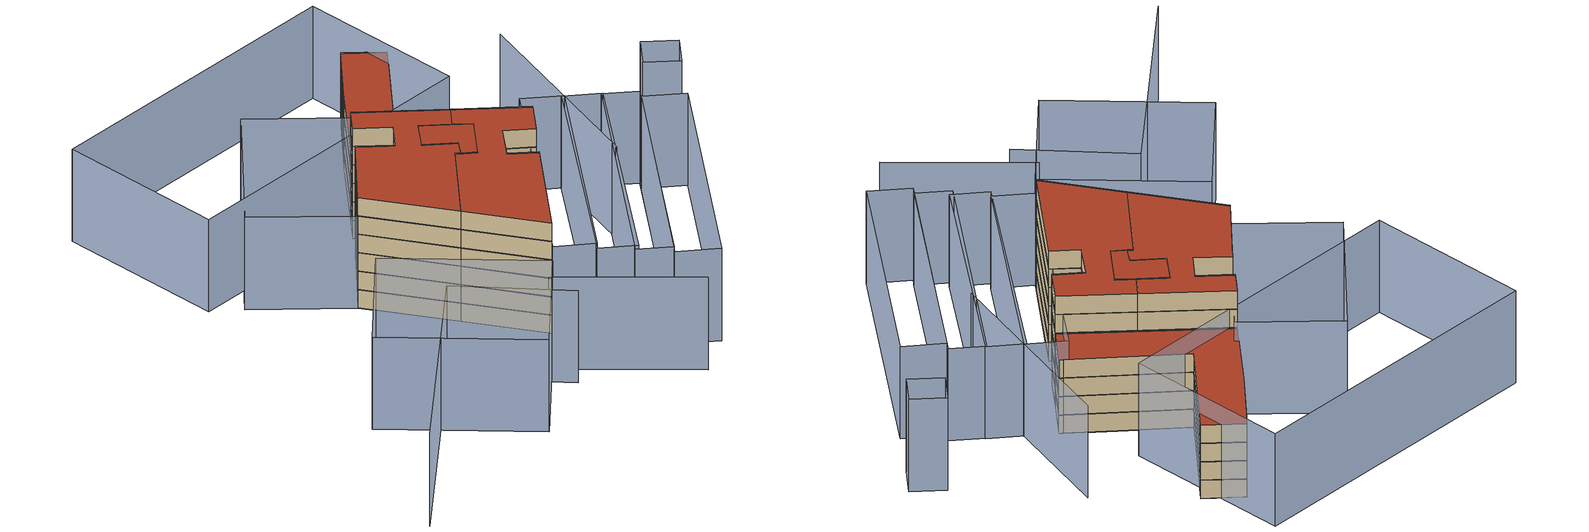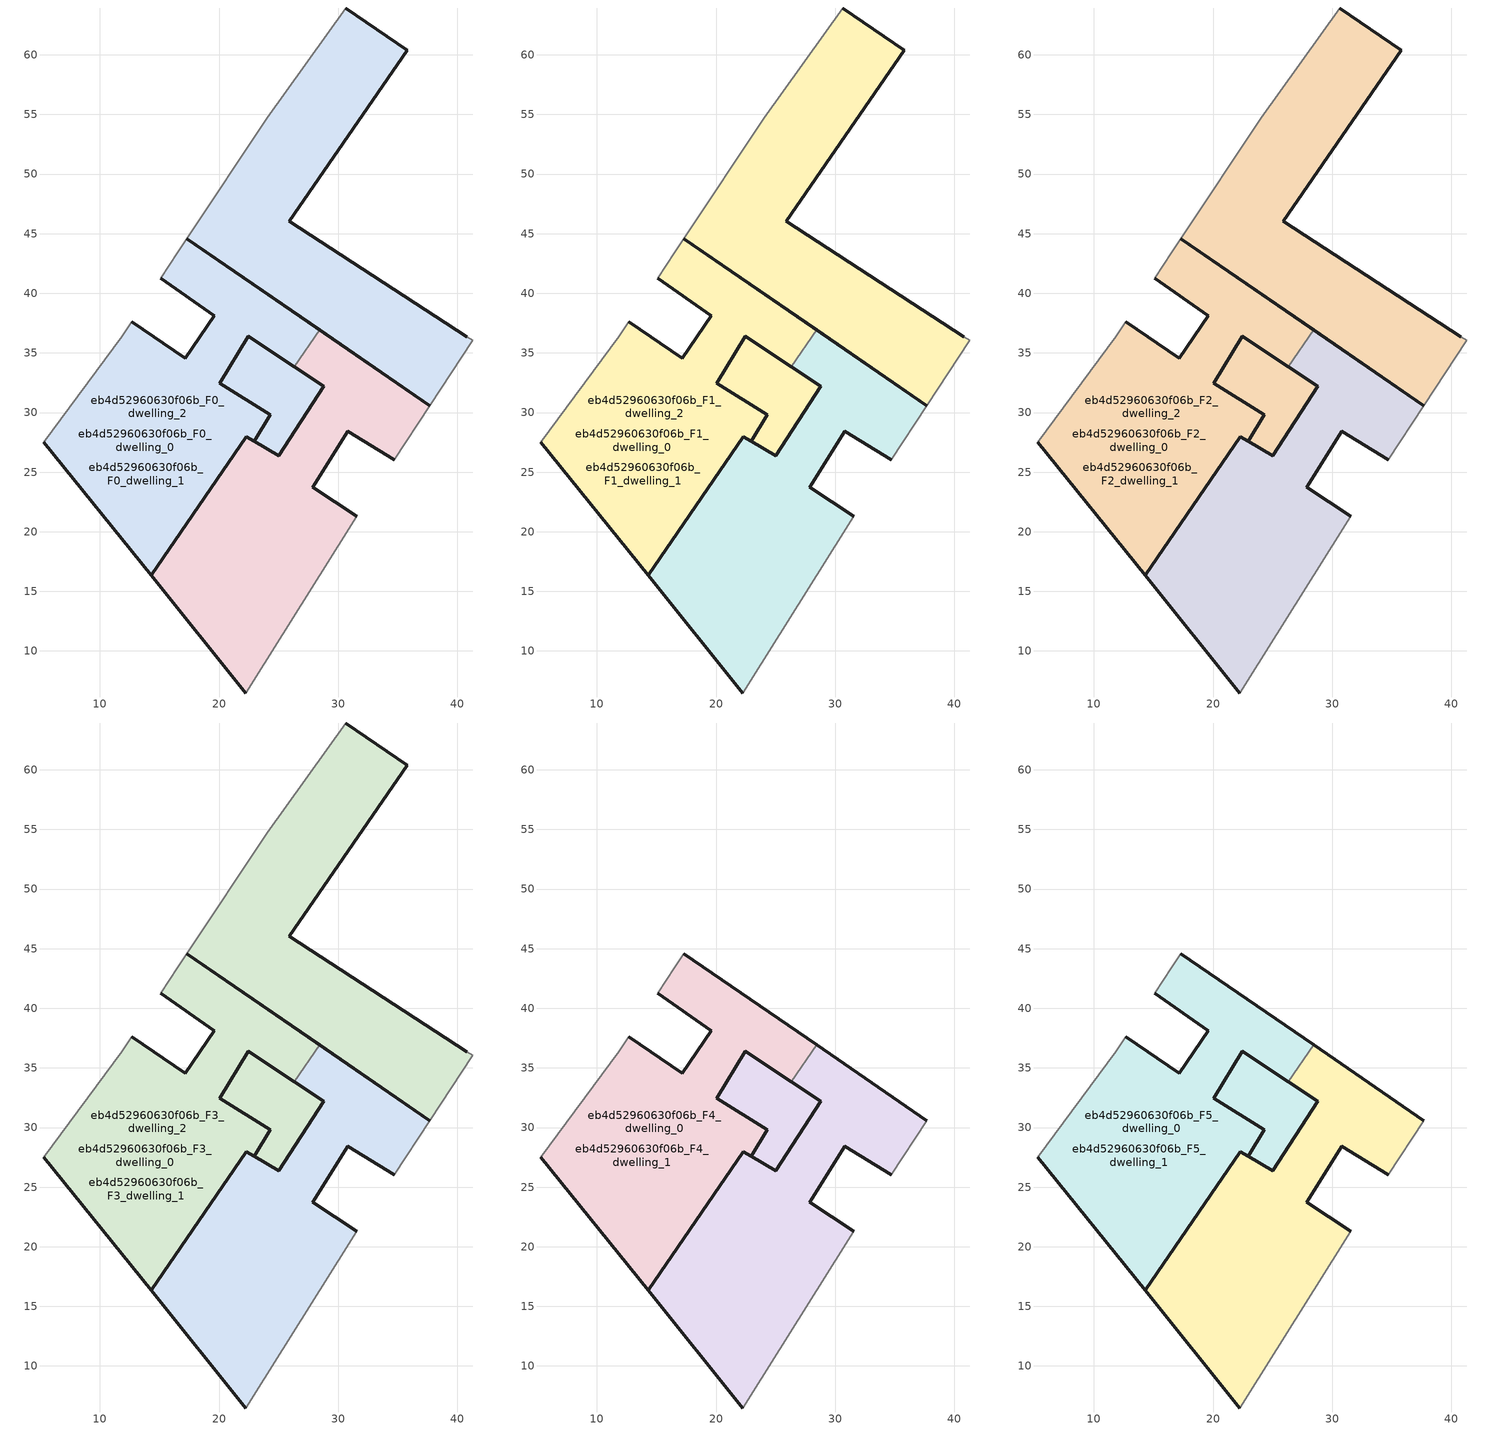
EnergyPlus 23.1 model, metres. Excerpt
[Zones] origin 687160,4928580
eb4d52960630f06b_F0_dwelling_0
 floor ground (EU_floor_Construction): 22.97,27.58 24.29,29.8 20.05,32.46 22.47,36.41 26.32,33.83 28.45,36.92 17.31,44.58 16.54,43.42 15.1,41.25 19.61,38.13 17.15,34.54 12.67,37.59 11.84,36.34 5.32,27.5 14.3,16.36 22.29,27.98 z0; 24.99,26.37 28.78,32.18 26.32,33.83 22.47,36.41 20.05,32.46 24.29,29.8 22.97,27.58 22.29,27.98 22.97,27.58 22.98,27.57 z0; 22.26,6.48 31.56,21.29 27.86,23.71 30.78,28.42 34.71,26.04 37.68,30.57 28.45,36.92 26.32,33.83 28.78,32.18 24.99,26.37 22.98,27.57 22.97,27.58 22.29,27.98 14.3,16.36 z0; 37.68,30.57 41.26,36.04 40.76,36.34 25.91,46.04 35.77,60.37 30.62,63.92 24.06,54.73 17.31,44.58 28.45,36.92 z0
 wall outside (EU_wall_Construction): 12.67,37.59 17.15,34.54 19.61,38.13 15.1,41.25 / 17.31,44.58 28.45,36.92 / 26.32,33.83 22.47,36.41 20.05,32.46 24.29,29.8 22.97,27.58 22.29,27.98 14.3,16.36 5.32,27.5 z0:3
 wall adiabatic (EU_wall_Construction): 5.32,27.5 11.84,36.34 12.67,37.59 / 15.1,41.25 16.54,43.42 17.31,44.58 z0:3
 wall to eb4d52960630f06b_F0_dwelling_1 (EU_wall_Construction): 28.45,36.92 26.32,33.83 z0:3
eb4d52960630f06b_F0_dwelling_1
 floor ground (EU_floor_Construction): 28.45,36.92 26.32,33.83 22.47,36.41 20.05,32.46 24.29,29.8 22.97,27.58 22.29,27.98 14.3,16.36 5.32,27.5 11.84,36.34 12.67,37.59 17.15,34.54 19.61,38.13 15.1,41.25 16.54,43.42 17.31,44.58 z0; 37.68,30.57 34.71,26.04 30.78,28.42 27.86,23.71 31.56,21.29 22.26,6.48 14.3,16.36 22.29,27.98 22.97,27.58 22.98,27.57 24.99,26.37 28.78,32.18 26.32,33.83 28.45,36.92 z0; 26.32,33.83 28.78,32.18 24.99,26.37 22.98,27.57 22.97,27.58 22.29,27.98 22.97,27.58 24.29,29.8 20.05,32.46 22.47,36.41 z0; 35.77,60.37 25.91,46.04 40.76,36.34 41.26,36.04 37.68,30.57 28.45,36.92 17.31,44.58 24.06,54.73 30.62,63.92 z0
 wall outside (EU_wall_Construction): 28.45,36.92 37.68,30.57 / 34.71,26.04 30.78,28.42 27.86,23.71 31.56,21.29 / 22.26,6.48 14.3,16.36 22.29,27.98 22.97,27.58 22.98,27.57 24.99,26.37 28.78,32.18 26.32,33.83 z0:3
 wall adiabatic (EU_wall_Construction): 37.68,30.57 34.71,26.04 / 31.56,21.29 22.26,6.48 z0:3
eb4d52960630f06b_F0_dwelling_2
 floor ground (EU_floor_Construction): 37.68,30.57 41.26,36.04 40.76,36.34 25.91,46.04 35.77,60.37 30.62,63.92 24.06,54.73 17.31,44.58 28.45,36.92 z0; 22.97,27.58 24.29,29.8 20.05,32.46 22.47,36.41 26.32,33.83 28.45,36.92 17.31,44.58 16.54,43.42 15.1,41.25 19.61,38.13 17.15,34.54 12.67,37.59 11.84,36.34 5.32,27.5 14.3,16.36 22.29,27.98 z0; 24.99,26.37 28.78,32.18 26.32,33.83 22.47,36.41 20.05,32.46 24.29,29.8 22.97,27.58 22.29,27.98 22.97,27.58 22.98,27.57 z0; 22.26,6.48 31.56,21.29 27.86,23.71 30.78,28.42 34.71,26.04 37.68,30.57 28.45,36.92 26.32,33.83 28.78,32.18 24.99,26.37 22.98,27.57 22.97,27.58 22.29,27.98 14.3,16.36 z0
 wall outside (EU_wall_Construction): 37.68,30.57 17.31,44.58 / 30.62,63.92 35.77,60.37 25.91,46.04 40.76,36.34 z0:3
 wall adiabatic (EU_wall_Construction): 40.76,36.34 41.26,36.04 37.68,30.57 / 17.31,44.58 24.06,54.73 30.62,63.92 z0:3
eb4d52960630f06b_F1_dwelling_0
 floor outside (EU_floor_Construction): 24.99,26.37 28.78,32.18 26.32,33.83 22.47,36.41 20.05,32.46 24.29,29.8 22.97,27.58 22.29,27.98 22.97,27.58 22.98,27.57 z3; 22.97,27.58 24.29,29.8 20.05,32.46 22.47,36.41 26.32,33.83 28.45,36.92 17.31,44.58 16.54,43.42 15.1,41.25 19.61,38.13 17.15,34.54 12.67,37.59 11.84,36.34 5.32,27.5 14.3,16.36 22.29,27.98 z3; 22.26,6.48 31.56,21.29 27.86,23.71 30.78,28.42 34.71,26.04 37.68,30.57 28.45,36.92 26.32,33.83 28.78,32.18 24.99,26.37 22.98,27.57 22.97,27.58 22.29,27.98 14.3,16.36 z3; 37.68,30.57 41.26,36.04 40.76,36.34 25.91,46.04 35.77,60.37 30.62,63.92 24.06,54.73 17.31,44.58 28.45,36.92 z3
 wall outside (EU_wall_Construction): 12.67,37.59 17.15,34.54 19.61,38.13 15.1,41.25 / 17.31,44.58 28.45,36.92 / 26.32,33.83 22.47,36.41 20.05,32.46 24.29,29.8 22.97,27.58 22.29,27.98 14.3,16.36 5.32,27.5 z3:6
 wall adiabatic (EU_wall_Construction): 5.32,27.5 11.84,36.34 12.67,37.59 / 15.1,41.25 16.54,43.42 17.31,44.58 z3:6
 wall to eb4d52960630f06b_F1_dwelling_1 (EU_wall_Construction): 28.45,36.92 26.32,33.83 z3:6
eb4d52960630f06b_F1_dwelling_1
 floor outside (EU_floor_Construction): 28.45,36.92 26.32,33.83 22.47,36.41 20.05,32.46 24.29,29.8 22.97,27.58 22.29,27.98 14.3,16.36 5.32,27.5 11.84,36.34 12.67,37.59 17.15,34.54 19.61,38.13 15.1,41.25 16.54,43.42 17.31,44.58 z3; 37.68,30.57 34.71,26.04 30.78,28.42 27.86,23.71 31.56,21.29 22.26,6.48 14.3,16.36 22.29,27.98 22.97,27.58 22.98,27.57 24.99,26.37 28.78,32.18 26.32,33.83 28.45,36.92 z3; 35.77,60.37 25.91,46.04 40.76,36.34 41.26,36.04 37.68,30.57 28.45,36.92 17.31,44.58 24.06,54.73 30.62,63.92 z3; 26.32,33.83 28.78,32.18 24.99,26.37 22.98,27.57 22.97,27.58 22.29,27.98 22.97,27.58 24.29,29.8 20.05,32.46 22.47,36.41 z3
 wall outside (EU_wall_Construction): 28.45,36.92 37.68,30.57 / 34.71,26.04 30.78,28.42 27.86,23.71 31.56,21.29 / 22.26,6.48 14.3,16.36 22.29,27.98 22.97,27.58 22.98,27.57 24.99,26.37 28.78,32.18 26.32,33.83 z3:6
 wall adiabatic (EU_wall_Construction): 37.68,30.57 34.71,26.04 / 31.56,21.29 22.26,6.48 z3:6
eb4d52960630f06b_F1_dwelling_2
 floor to eb4d52960630f06b_F0_dwelling_2 (EU_floor_Construction): 37.68,30.57 41.26,36.04 40.76,36.34 25.91,46.04 35.77,60.37 30.62,63.92 24.06,54.73 17.31,44.58 28.45,36.92 z3; 22.97,27.58 24.29,29.8 20.05,32.46 22.47,36.41 26.32,33.83 28.45,36.92 17.31,44.58 16.54,43.42 15.1,41.25 19.61,38.13 17.15,34.54 12.67,37.59 11.84,36.34 5.32,27.5 14.3,16.36 22.29,27.98 z3; 22.26,6.48 31.56,21.29 27.86,23.71 30.78,28.42 34.71,26.04 37.68,30.57 28.45,36.92 26.32,33.83 28.78,32.18 24.99,26.37 22.98,27.57 22.97,27.58 22.29,27.98 14.3,16.36 z3; 24.99,26.37 28.78,32.18 26.32,33.83 22.47,36.41 20.05,32.46 24.29,29.8 22.97,27.58 22.29,27.98 22.97,27.58 22.98,27.57 z3
 wall outside (EU_wall_Construction): 37.68,30.57 17.31,44.58 / 30.62,63.92 35.77,60.37 25.91,46.04 40.76,36.34 z3:6
 wall adiabatic (EU_wall_Construction): 40.76,36.34 41.26,36.04 37.68,30.57 / 17.31,44.58 24.06,54.73 30.62,63.92 z3:6
eb4d52960630f06b_F2_dwelling_0
 floor outside (EU_floor_Construction): 24.99,26.37 28.78,32.18 26.32,33.83 22.47,36.41 20.05,32.46 24.29,29.8 22.97,27.58 22.29,27.98 22.97,27.58 22.98,27.57 z6; 22.97,27.58 24.29,29.8 20.05,32.46 22.47,36.41 26.32,33.83 28.45,36.92 17.31,44.58 16.54,43.42 15.1,41.25 19.61,38.13 17.15,34.54 12.67,37.59 11.84,36.34 5.32,27.5 14.3,16.36 22.29,27.98 z6; 22.26,6.48 31.56,21.29 27.86,23.71 30.78,28.42 34.71,26.04 37.68,30.57 28.45,36.92 26.32,33.83 28.78,32.18 24.99,26.37 22.98,27.57 22.97,27.58 22.29,27.98 14.3,16.36 z6; 37.68,30.57 41.26,36.04 40.76,36.34 25.91,46.04 35.77,60.37 30.62,63.92 24.06,54.73 17.31,44.58 28.45,36.92 z6
 wall outside (EU_wall_Construction): 12.67,37.59 17.15,34.54 19.61,38.13 15.1,41.25 / 17.31,44.58 28.45,36.92 / 26.32,33.83 22.47,36.41 20.05,32.46 24.29,29.8 22.97,27.58 22.29,27.98 14.3,16.36 5.32,27.5 z6:9
 wall adiabatic (EU_wall_Construction): 5.32,27.5 11.84,36.34 12.67,37.59 / 15.1,41.25 16.54,43.42 17.31,44.58 z6:9
 wall to eb4d52960630f06b_F2_dwelling_1 (EU_wall_Construction): 28.45,36.92 26.32,33.83 z6:9
eb4d52960630f06b_F2_dwelling_1
 floor outside (EU_floor_Construction): 28.45,36.92 26.32,33.83 22.47,36.41 20.05,32.46 24.29,29.8 22.97,27.58 22.29,27.98 14.3,16.36 5.32,27.5 11.84,36.34 12.67,37.59 17.15,34.54 19.61,38.13 15.1,41.25 16.54,43.42 17.31,44.58 z6; 37.68,30.57 34.71,26.04 30.78,28.42 27.86,23.71 31.56,21.29 22.26,6.48 14.3,16.36 22.29,27.98 22.97,27.58 22.98,27.57 24.99,26.37 28.78,32.18 26.32,33.83 28.45,36.92 z6; 35.77,60.37 25.91,46.04 40.76,36.34 41.26,36.04 37.68,30.57 28.45,36.92 17.31,44.58 24.06,54.73 30.62,63.92 z6; 26.32,33.83 28.78,32.18 24.99,26.37 22.98,27.57 22.97,27.58 22.29,27.98 22.97,27.58 24.29,29.8 20.05,32.46 22.47,36.41 z6
 wall outside (EU_wall_Construction): 28.45,36.92 37.68,30.57 / 34.71,26.04 30.78,28.42 27.86,23.71 31.56,21.29 / 22.26,6.48 14.3,16.36 22.29,27.98 22.97,27.58 22.98,27.57 24.99,26.37 28.78,32.18 26.32,33.83 z6:9
 wall adiabatic (EU_wall_Construction): 37.68,30.57 34.71,26.04 / 31.56,21.29 22.26,6.48 z6:9
eb4d52960630f06b_F2_dwelling_2
 floor to eb4d52960630f06b_F1_dwelling_2 (EU_floor_Construction): 37.68,30.57 41.26,36.04 40.76,36.34 25.91,46.04 35.77,60.37 30.62,63.92 24.06,54.73 17.31,44.58 28.45,36.92 z6; 22.97,27.58 24.29,29.8 20.05,32.46 22.47,36.41 26.32,33.83 28.45,36.92 17.31,44.58 16.54,43.42 15.1,41.25 19.61,38.13 17.15,34.54 12.67,37.59 11.84,36.34 5.32,27.5 14.3,16.36 22.29,27.98 z6; 22.26,6.48 31.56,21.29 27.86,23.71 30.78,28.42 34.71,26.04 37.68,30.57 28.45,36.92 26.32,33.83 28.78,32.18 24.99,26.37 22.98,27.57 22.97,27.58 22.29,27.98 14.3,16.36 z6; 24.99,26.37 28.78,32.18 26.32,33.83 22.47,36.41 20.05,32.46 24.29,29.8 22.97,27.58 22.29,27.98 22.97,27.58 22.98,27.57 z6
 wall outside (EU_wall_Construction): 37.68,30.57 17.31,44.58 / 30.62,63.92 35.77,60.37 25.91,46.04 40.76,36.34 z6:9
 wall adiabatic (EU_wall_Construction): 40.76,36.34 41.26,36.04 37.68,30.57 / 17.31,44.58 24.06,54.73 30.62,63.92 z6:9
eb4d52960630f06b_F3_dwelling_0
 floor outside (EU_floor_Construction): 24.99,26.37 28.78,32.18 26.32,33.83 22.47,36.41 20.05,32.46 24.29,29.8 22.97,27.58 22.29,27.98 22.97,27.58 22.98,27.57 z9; 22.97,27.58 24.29,29.8 20.05,32.46 22.47,36.41 26.32,33.83 28.45,36.92 17.31,44.58 16.54,43.42 15.1,41.25 19.61,38.13 17.15,34.54 12.67,37.59 11.84,36.34 5.32,27.5 14.3,16.36 22.29,27.98 z9; 22.26,6.48 31.56,21.29 27.86,23.71 30.78,28.42 34.71,26.04 37.68,30.57 28.45,36.92 26.32,33.83 28.78,32.18 24.99,26.37 22.98,27.57 22.97,27.58 22.29,27.98 14.3,16.36 z9; 37.68,30.57 41.26,36.04 40.76,36.34 25.91,46.04 35.77,60.37 30.62,63.92 24.06,54.73 17.31,44.58 28.45,36.92 z9
 wall outside (EU_wall_Construction): 12.67,37.59 17.15,34.54 19.61,38.13 15.1,41.25 / 17.31,44.58 28.45,36.92 / 26.32,33.83 22.47,36.41 20.05,32.46 24.29,29.8 22.97,27.58 22.29,27.98 14.3,16.36 5.32,27.5 z9:12
 wall adiabatic (EU_wall_Construction): 5.32,27.5 11.84,36.34 12.67,37.59 / 15.1,41.25 16.54,43.42 17.31,44.58 z9:12
 wall to eb4d52960630f06b_F3_dwelling_1 (EU_wall_Construction): 28.45,36.92 26.32,33.83 z9:12
 roof outside (EU_floor_Construction): 35.77,60.37 25.91,46.04 40.76,36.34 41.26,36.04 37.68,30.57 28.45,36.92 17.31,44.58 24.06,54.73 30.62,63.92 z12
eb4d52960630f06b_F3_dwelling_1
 floor outside (EU_floor_Construction): 28.45,36.92 26.32,33.83 22.47,36.41 20.05,32.46 24.29,29.8 22.97,27.58 22.29,27.98 14.3,16.36 5.32,27.5 11.84,36.34 12.67,37.59 17.15,34.54 19.61,38.13 15.1,41.25 16.54,43.42 17.31,44.58 z9; 37.68,30.57 34.71,26.04 30.78,28.42 27.86,23.71 31.56,21.29 22.26,6.48 14.3,16.36 22.29,27.98 22.97,27.58 22.98,27.57 24.99,26.37 28.78,32.18 26.32,33.83 28.45,36.92 z9; 35.77,60.37 25.91,46.04 40.76,36.34 41.26,36.04 37.68,30.57 28.45,36.92 17.31,44.58 24.06,54.73 30.62,63.92 z9; 26.32,33.83 28.78,32.18 24.99,26.37 22.98,27.57 22.97,27.58 22.29,27.98 22.97,27.58 24.29,29.8 20.05,32.46 22.47,36.41 z9
 wall outside (EU_wall_Construction): 28.45,36.92 37.68,30.57 / 34.71,26.04 30.78,28.42 27.86,23.71 31.56,21.29 / 22.26,6.48 14.3,16.36 22.29,27.98 22.97,27.58 22.98,27.57 24.99,26.37 28.78,32.18 26.32,33.83 z9:12
 wall adiabatic (EU_wall_Construction): 37.68,30.57 34.71,26.04 / 31.56,21.29 22.26,6.48 z9:12
 roof outside (EU_floor_Construction): 35.77,60.37 25.91,46.04 40.76,36.34 41.26,36.04 37.68,30.57 28.45,36.92 17.31,44.58 24.06,54.73 30.62,63.92 z12
eb4d52960630f06b_F3_dwelling_2
 floor to eb4d52960630f06b_F2_dwelling_2 (EU_floor_Construction): 37.68,30.57 41.26,36.04 40.76,36.34 25.91,46.04 35.77,60.37 30.62,63.92 24.06,54.73 17.31,44.58 28.45,36.92 z9; 22.97,27.58 24.29,29.8 20.05,32.46 22.47,36.41 26.32,33.83 28.45,36.92 17.31,44.58 16.54,43.42 15.1,41.25 19.61,38.13 17.15,34.54 12.67,37.59 11.84,36.34 5.32,27.5 14.3,16.36 22.29,27.98 z9; 22.26,6.48 31.56,21.29 27.86,23.71 30.78,28.42 34.71,26.04 37.68,30.57 28.45,36.92 26.32,33.83 28.78,32.18 24.99,26.37 22.98,27.57 22.97,27.58 22.29,27.98 14.3,16.36 z9; 24.99,26.37 28.78,32.18 26.32,33.83 22.47,36.41 20.05,32.46 24.29,29.8 22.97,27.58 22.29,27.98 22.97,27.58 22.98,27.57 z9
 wall outside (EU_wall_Construction): 37.68,30.57 17.31,44.58 / 30.62,63.92 35.77,60.37 25.91,46.04 40.76,36.34 z9:12
 wall adiabatic (EU_wall_Construction): 40.76,36.34 41.26,36.04 37.68,30.57 / 17.31,44.58 24.06,54.73 30.62,63.92 z9:12
 roof outside (EU_roof_Construction): 28.45,36.92 26.32,33.83 22.47,36.41 20.05,32.46 24.29,29.8 22.97,27.58 22.29,27.98 14.3,16.36 5.32,27.5 11.84,36.34 12.67,37.59 17.15,34.54 19.61,38.13 15.1,41.25 16.54,43.42 17.31,44.58 z12; 35.77,60.37 25.91,46.04 40.76,36.34 41.26,36.04 37.68,30.57 28.45,36.92 17.31,44.58 24.06,54.73 30.62,63.92 z12; 37.68,30.57 34.71,26.04 30.78,28.42 27.86,23.71 31.56,21.29 22.26,6.48 14.3,16.36 22.29,27.98 22.97,27.58 22.98,27.57 24.99,26.37 28.78,32.18 26.32,33.83 28.45,36.92 z12; 26.32,33.83 28.78,32.18 24.99,26.37 22.98,27.57 22.97,27.58 22.29,27.98 22.97,27.58 24.29,29.8 20.05,32.46 22.47,36.41 z12
eb4d52960630f06b_F4_dwelling_0
 floor outside (EU_floor_Construction): 24.99,26.37 28.78,32.18 26.32,33.83 22.47,36.41 20.05,32.46 24.29,29.8 22.97,27.58 22.29,27.98 22.97,27.58 22.98,27.57 z12; 22.26,6.48 31.56,21.29 27.86,23.71 30.78,28.42 34.71,26.04 37.68,30.57 28.45,36.92 26.32,33.83 28.78,32.18 24.99,26.37 22.98,27.57 22.97,27.58 22.29,27.98 14.3,16.36 z12
 floor to eb4d52960630f06b_F3_dwelling_1 (EU_floor_Construction): 22.97,27.58 24.29,29.8 20.05,32.46 22.47,36.41 26.32,33.83 28.45,36.92 17.31,44.58 16.54,43.42 15.1,41.25 19.61,38.13 17.15,34.54 12.67,37.59 11.84,36.34 5.32,27.5 14.3,16.36 22.29,27.98 z12
 wall outside (EU_wall_Construction): 12.67,37.59 17.15,34.54 19.61,38.13 15.1,41.25 / 17.31,44.58 28.45,36.92 / 26.32,33.83 22.47,36.41 20.05,32.46 24.29,29.8 22.97,27.58 22.29,27.98 14.3,16.36 5.32,27.5 z12:15
 wall adiabatic (EU_wall_Construction): 5.32,27.5 11.84,36.34 12.67,37.59 / 15.1,41.25 16.54,43.42 17.31,44.58 z12:15
 wall to eb4d52960630f06b_F4_dwelling_1 (EU_wall_Construction): 28.45,36.92 26.32,33.83 z12:15
eb4d52960630f06b_F4_dwelling_1
 floor outside (EU_floor_Construction): 28.45,36.92 26.32,33.83 22.47,36.41 20.05,32.46 24.29,29.8 22.97,27.58 22.29,27.98 14.3,16.36 5.32,27.5 11.84,36.34 12.67,37.59 17.15,34.54 19.61,38.13 15.1,41.25 16.54,43.42 17.31,44.58 z12
 floor to eb4d52960630f06b_F3_dwelling_1 (EU_floor_Construction): 37.68,30.57 34.71,26.04 30.78,28.42 27.86,23.71 31.56,21.29 22.26,6.48 14.3,16.36 22.29,27.98 22.97,27.58 22.98,27.57 24.99,26.37 28.78,32.18 26.32,33.83 28.45,36.92 z12; 26.32,33.83 28.78,32.18 24.99,26.37 22.98,27.57 22.97,27.58 22.29,27.98 22.97,27.58 24.29,29.8 20.05,32.46 22.47,36.41 z12
 wall outside (EU_wall_Construction): 28.45,36.92 37.68,30.57 / 34.71,26.04 30.78,28.42 27.86,23.71 31.56,21.29 / 22.26,6.48 14.3,16.36 22.29,27.98 22.97,27.58 22.98,27.57 24.99,26.37 28.78,32.18 26.32,33.83 z12:15
 wall adiabatic (EU_wall_Construction): 37.68,30.57 34.71,26.04 / 31.56,21.29 22.26,6.48 z12:15
eb4d52960630f06b_F5_dwelling_0
 floor outside (EU_floor_Construction): 24.99,26.37 28.78,32.18 26.32,33.83 22.47,36.41 20.05,32.46 24.29,29.8 22.97,27.58 22.29,27.98 22.97,27.58 22.98,27.57 z15; 22.97,27.58 24.29,29.8 20.05,32.46 22.47,36.41 26.32,33.83 28.45,36.92 17.31,44.58 16.54,43.42 15.1,41.25 19.61,38.13 17.15,34.54 12.67,37.59 11.84,36.34 5.32,27.5 14.3,16.36 22.29,27.98 z15; 22.26,6.48 31.56,21.29 27.86,23.71 30.78,28.42 34.71,26.04 37.68,30.57 28.45,36.92 26.32,33.83 28.78,32.18 24.99,26.37 22.98,27.57 22.97,27.58 22.29,27.98 14.3,16.36 z15
 wall outside (EU_wall_Construction): 12.67,37.59 17.15,34.54 19.61,38.13 15.1,41.25 / 17.31,44.58 28.45,36.92 / 26.32,33.83 22.47,36.41 20.05,32.46 24.29,29.8 22.97,27.58 22.29,27.98 14.3,16.36 5.32,27.5 z15:18
 wall adiabatic (EU_wall_Construction): 5.32,27.5 11.84,36.34 12.67,37.59 / 15.1,41.25 16.54,43.42 17.31,44.58 z15:18
 wall to eb4d52960630f06b_F5_dwelling_1 (EU_wall_Construction): 28.45,36.92 26.32,33.83 z15:18
 roof outside (EU_roof_Construction): 28.45,36.92 26.32,33.83 22.47,36.41 20.05,32.46 24.29,29.8 22.97,27.58 22.29,27.98 14.3,16.36 5.32,27.5 11.84,36.34 12.67,37.59 17.15,34.54 19.61,38.13 15.1,41.25 16.54,43.42 17.31,44.58 z18; 37.68,30.57 34.71,26.04 30.78,28.42 27.86,23.71 31.56,21.29 22.26,6.48 14.3,16.36 22.29,27.98 22.97,27.58 22.98,27.57 24.99,26.37 28.78,32.18 26.32,33.83 28.45,36.92 z18; 26.32,33.83 28.78,32.18 24.99,26.37 22.98,27.57 22.97,27.58 22.29,27.98 22.97,27.58 24.29,29.8 20.05,32.46 22.47,36.41 z18
eb4d52960630f06b_F5_dwelling_1
 floor to eb4d52960630f06b_F4_dwelling_1 (EU_floor_Construction): 28.45,36.92 26.32,33.83 22.47,36.41 20.05,32.46 24.29,29.8 22.97,27.58 22.29,27.98 14.3,16.36 5.32,27.5 11.84,36.34 12.67,37.59 17.15,34.54 19.61,38.13 15.1,41.25 16.54,43.42 17.31,44.58 z15; 37.68,30.57 34.71,26.04 30.78,28.42 27.86,23.71 31.56,21.29 22.26,6.48 14.3,16.36 22.29,27.98 22.97,27.58 22.98,27.57 24.99,26.37 28.78,32.18 26.32,33.83 28.45,36.92 z15; 26.32,33.83 28.78,32.18 24.99,26.37 22.98,27.57 22.97,27.58 22.29,27.98 22.97,27.58 24.29,29.8 20.05,32.46 22.47,36.41 z15
 wall outside (EU_wall_Construction): 28.45,36.92 37.68,30.57 / 34.71,26.04 30.78,28.42 27.86,23.71 31.56,21.29 / 22.26,6.48 14.3,16.36 22.29,27.98 22.97,27.58 22.98,27.57 24.99,26.37 28.78,32.18 26.32,33.83 z15:18
 wall adiabatic (EU_wall_Construction): 37.68,30.57 34.71,26.04 / 31.56,21.29 22.26,6.48 z15:18
 roof outside (EU_roof_Construction): 28.45,36.92 26.32,33.83 22.47,36.41 20.05,32.46 24.29,29.8 22.97,27.58 22.29,27.98 14.3,16.36 5.32,27.5 11.84,36.34 12.67,37.59 17.15,34.54 19.61,38.13 15.1,41.25 16.54,43.42 17.31,44.58 z18; 37.68,30.57 34.71,26.04 30.78,28.42 27.86,23.71 31.56,21.29 22.26,6.48 14.3,16.36 22.29,27.98 22.97,27.58 22.98,27.57 24.99,26.37 28.78,32.18 26.32,33.83 28.45,36.92 z18; 26.32,33.83 28.78,32.18 24.99,26.37 22.98,27.57 22.97,27.58 22.29,27.98 22.97,27.58 24.29,29.8 20.05,32.46 22.47,36.41 z18
shading: 16.62,-0.14 33.66,-13.36 / -19.48,-20.5 4.41,6.64 / 4.41,6.64 17.8,-5.15 / 43.38,19.41 47.74,50.81 / 19.57,46.82 5.32,27.51 / 5.32,27.51 -6.98,36.58 / -6.98,36.58 7.27,55.89 / 7.27,55.89 19.57,46.82 / -15.28,64.03 31.87,71.75 / 31.87,71.75 35.95,46.85 / 35.95,46.85 -11.2,39.13 / -11.2,39.13 -15.28,64.03 / -11.22,2.91 0.93,17.88 / 0.93,17.88 19.55,2.76 / 19.55,2.76 7.4,-12.2 / 7.4,-12.2 -11.22,2.91 / 58.99,23.87 39.44,-8.88 / 39.44,-8.88 33.97,-5.62 / 33.97,-5.62 53.52,27.13 / 53.52,27.13 58.99,23.87 / 54.18,28.24 34.62,-4.59 / 34.62,-4.59 30.08,-1.88 / 30.08,-1.88 49.64,30.94 / 49.64,30.94 54.18,28.24 / 49.91,30.95 31.04,-1.38 / 31.04,-1.38 26.14,1.48 / 26.14,1.48 45.01,33.81 / 45.01,33.81 49.91,30.95 / 45.36,33.62 26.88,2.35 / 26.88,2.35 21.65,5.44 / 21.65,5.44 40.12,36.72 / 40.12,36.72 45.36,33.62 / 61.57,37.71 65.97,34.76 / 65.97,34.76 63.2,30.63 / 63.2,30.63 58.8,33.59 / 58.8,33.59 61.57,37.71 z0:15
[Building]
EU S2 Campaign: North Axis=0; Terrain=City; Solar Distribution=FullExterior
[Site:Location]
Bologna: Latitude=44.5; Longitude=11.25; Time Zone=1; Elevation=37
[SizingPeriod:WeatherFileDays]
AnnualSizingPeriod: Begin Month=1; Begin Day of Month=1; End Month=12; End Day of Month=31; Day of Week for Start Day=Monday; Use Weather File Daylight Saving Period=No; Use Weather File Rain and Snow Indicators=No
[MATERIAL]
EU_InternalMass_Material: Roughness=MediumRough; Thickness=0.1; Conductivity=1; Density=1800; Specific Heat=900; Thermal Absorptance=0.9; Solar Absorptance=0.7; Visible Absorptance=0.7
[MATERIAL:NOMASS] Roughness=MediumRough; Thermal Absorptance=0.9; Solar Absorptance=0.7; Visible Absorptance=0.7
Name | Thermal Resistance
EU_wall_NoMass | 0.905828
EU_roof_NoMass | 0.37593
EU_floor_NoMass | 0.67114
[CONSTRUCTION]
EU_wall_Construction: EU_wall_NoMass
EU_roof_Construction: EU_roof_NoMass
EU_floor_Construction: EU_floor_NoMass
EU_InternalMass_Construction: EU_InternalMass_Material
[ZONE] Type=1; Multiplier=1; Ceiling Height=autocalculate; Floor Area=autocalculate; Part of Total Floor Area=Yes
Name | Volume
eb4d52960630f06b_F0_dwelling_0; eb4d52960630f06b_F1_dwelling_0; eb4d52960630f06b_F2_dwelling_0; eb4d52960630f06b_F3_dwelling_0; eb4d52960630f06b_F0_dwelling_1; eb4d52960630f06b_F1_dwelling_1; eb4d52960630f06b_F2_dwelling_1; eb4d52960630f06b_F3_dwelling_1; eb4d52960630f06b_F0_dwelling_2; eb4d52960630f06b_F1_dwelling_2; eb4d52960630f06b_F2_dwelling_2; eb4d52960630f06b_F3_dwelling_2 | 2505.5
eb4d52960630f06b_F4_dwelling_0; eb4d52960630f06b_F5_dwelling_0; eb4d52960630f06b_F4_dwelling_1; eb4d52960630f06b_F5_dwelling_1 | 1710.5
[INTERNALMASS] Construction=EU_InternalMass_Construction
Name | Zone or ZoneList | Surface Area
eb4d52960630f06b_F0_dwelling_0_EU_InternalMass | eb4d52960630f06b_F0_dwelling_0 | 266.835
eb4d52960630f06b_F0_dwelling_1_EU_InternalMass | eb4d52960630f06b_F0_dwelling_1 | 263.177
eb4d52960630f06b_F0_dwelling_2_EU_InternalMass | eb4d52960630f06b_F0_dwelling_2 | 265.004
eb4d52960630f06b_F1_dwelling_0_EU_InternalMass | eb4d52960630f06b_F1_dwelling_0 | 266.835
eb4d52960630f06b_F1_dwelling_1_EU_InternalMass | eb4d52960630f06b_F1_dwelling_1 | 263.177
eb4d52960630f06b_F1_dwelling_2_EU_InternalMass | eb4d52960630f06b_F1_dwelling_2 | 265.004
eb4d52960630f06b_F2_dwelling_0_EU_InternalMass | eb4d52960630f06b_F2_dwelling_0 | 266.835
eb4d52960630f06b_F2_dwelling_1_EU_InternalMass | eb4d52960630f06b_F2_dwelling_1 | 263.177
eb4d52960630f06b_F2_dwelling_2_EU_InternalMass | eb4d52960630f06b_F2_dwelling_2 | 265.004
eb4d52960630f06b_F3_dwelling_0_EU_InternalMass | eb4d52960630f06b_F3_dwelling_0 | 266.835
eb4d52960630f06b_F3_dwelling_1_EU_InternalMass | eb4d52960630f06b_F3_dwelling_1 | 263.177
eb4d52960630f06b_F3_dwelling_2_EU_InternalMass | eb4d52960630f06b_F3_dwelling_2 | 265.004
eb4d52960630f06b_F4_dwelling_0_EU_InternalMass | eb4d52960630f06b_F4_dwelling_0 | 397.507
eb4d52960630f06b_F4_dwelling_1_EU_InternalMass | eb4d52960630f06b_F4_dwelling_1 | 397.505
eb4d52960630f06b_F5_dwelling_0_EU_InternalMass | eb4d52960630f06b_F5_dwelling_0 | 397.507
eb4d52960630f06b_F5_dwelling_1_EU_InternalMass | eb4d52960630f06b_F5_dwelling_1 | 397.505
[OTHEREQUIPMENT] Fuel Type=Electricity; Design Level Calculation Method=Watts/Area; Power per Zone Floor Area=1; Fraction Latent=0; Fraction Radiant=0; Fraction Lost=0; Carbon Dioxide Generation Rate=0; EndUse Subcategory=EU_Step8_InternalGains
Name | Zone or ZoneList or Space or SpaceList | Schedule
EU_Step8_InternalGain_eb4d52960630f06b_F0_dwelling_0_f000 | eb4d52960630f06b_F0_dwelling_0 | EU_Step8_GainSchedule_eb4d52960630f06b_F0_dwelling_0_f000
EU_Step8_InternalGain_eb4d52960630f06b_F0_dwelling_1_f000 | eb4d52960630f06b_F0_dwelling_1 | EU_Step8_GainSchedule_eb4d52960630f06b_F0_dwelling_1_f000
EU_Step8_InternalGain_eb4d52960630f06b_F0_dwelling_2_f000 | eb4d52960630f06b_F0_dwelling_2 | EU_Step8_GainSchedule_eb4d52960630f06b_F0_dwelling_2_f000
EU_Step8_InternalGain_eb4d52960630f06b_F1_dwelling_0_f000 | eb4d52960630f06b_F1_dwelling_0 | EU_Step8_GainSchedule_eb4d52960630f06b_F1_dwelling_0_f000
EU_Step8_InternalGain_eb4d52960630f06b_F1_dwelling_1_f000 | eb4d52960630f06b_F1_dwelling_1 | EU_Step8_GainSchedule_eb4d52960630f06b_F1_dwelling_1_f000
EU_Step8_InternalGain_eb4d52960630f06b_F1_dwelling_2_f000 | eb4d52960630f06b_F1_dwelling_2 | EU_Step8_GainSchedule_eb4d52960630f06b_F1_dwelling_2_f000
EU_Step8_InternalGain_eb4d52960630f06b_F2_dwelling_0_f000 | eb4d52960630f06b_F2_dwelling_0 | EU_Step8_GainSchedule_eb4d52960630f06b_F2_dwelling_0_f000
EU_Step8_InternalGain_eb4d52960630f06b_F2_dwelling_1_f000 | eb4d52960630f06b_F2_dwelling_1 | EU_Step8_GainSchedule_eb4d52960630f06b_F2_dwelling_1_f000
EU_Step8_InternalGain_eb4d52960630f06b_F2_dwelling_2_f000 | eb4d52960630f06b_F2_dwelling_2 | EU_Step8_GainSchedule_eb4d52960630f06b_F2_dwelling_2_f000
EU_Step8_InternalGain_eb4d52960630f06b_F3_dwelling_0_f000 | eb4d52960630f06b_F3_dwelling_0 | EU_Step8_GainSchedule_eb4d52960630f06b_F3_dwelling_0_f000
EU_Step8_InternalGain_eb4d52960630f06b_F3_dwelling_1_f000 | eb4d52960630f06b_F3_dwelling_1 | EU_Step8_GainSchedule_eb4d52960630f06b_F3_dwelling_1_f000
EU_Step8_InternalGain_eb4d52960630f06b_F3_dwelling_2_f000 | eb4d52960630f06b_F3_dwelling_2 | EU_Step8_GainSchedule_eb4d52960630f06b_F3_dwelling_2_f000
EU_Step8_InternalGain_eb4d52960630f06b_F4_dwelling_0_f000 | eb4d52960630f06b_F4_dwelling_0 | EU_Step8_GainSchedule_eb4d52960630f06b_F4_dwelling_0_f000
EU_Step8_InternalGain_eb4d52960630f06b_F4_dwelling_1_f000 | eb4d52960630f06b_F4_dwelling_1 | EU_Step8_GainSchedule_eb4d52960630f06b_F4_dwelling_1_f000
EU_Step8_InternalGain_eb4d52960630f06b_F5_dwelling_0_f000 | eb4d52960630f06b_F5_dwelling_0 | EU_Step8_GainSchedule_eb4d52960630f06b_F5_dwelling_0_f000
EU_Step8_InternalGain_eb4d52960630f06b_F5_dwelling_1_f000 | eb4d52960630f06b_F5_dwelling_1 | EU_Step8_GainSchedule_eb4d52960630f06b_F5_dwelling_1_f000
[ZONEVENTILATION:DESIGNFLOWRATE] Schedule=EU_AlwaysOn; Design Flow Rate Calculation Method=AirChanges/Hour; Air Changes per Hour=0.73129; Ventilation Type=Natural; Fan Pressure Rise=0; Fan Total Efficiency=1; Constant Term Coefficient=1; Temperature Term Coefficient=0; Velocity Term Coefficient=0; Velocity Squared Term Coefficient=0; Minimum Indoor Temperature=-100; Maximum Indoor Temperature=100; Delta Temperature=-100; Minimum Outdoor Temperature=-100; Maximum Outdoor Temperature=100; Maximum Wind Speed=40
Name | Zone or ZoneList or Space or SpaceList
EU_ConstantAir_eb4d52960630f06b_F0_dwelling_0 | eb4d52960630f06b_F0_dwelling_0
EU_ConstantAir_eb4d52960630f06b_F0_dwelling_1 | eb4d52960630f06b_F0_dwelling_1
EU_ConstantAir_eb4d52960630f06b_F0_dwelling_2 | eb4d52960630f06b_F0_dwelling_2
EU_ConstantAir_eb4d52960630f06b_F1_dwelling_0 | eb4d52960630f06b_F1_dwelling_0
EU_ConstantAir_eb4d52960630f06b_F1_dwelling_1 | eb4d52960630f06b_F1_dwelling_1
EU_ConstantAir_eb4d52960630f06b_F1_dwelling_2 | eb4d52960630f06b_F1_dwelling_2
EU_ConstantAir_eb4d52960630f06b_F2_dwelling_0 | eb4d52960630f06b_F2_dwelling_0
EU_ConstantAir_eb4d52960630f06b_F2_dwelling_1 | eb4d52960630f06b_F2_dwelling_1
EU_ConstantAir_eb4d52960630f06b_F2_dwelling_2 | eb4d52960630f06b_F2_dwelling_2
EU_ConstantAir_eb4d52960630f06b_F3_dwelling_0 | eb4d52960630f06b_F3_dwelling_0
EU_ConstantAir_eb4d52960630f06b_F3_dwelling_1 | eb4d52960630f06b_F3_dwelling_1
EU_ConstantAir_eb4d52960630f06b_F3_dwelling_2 | eb4d52960630f06b_F3_dwelling_2
EU_ConstantAir_eb4d52960630f06b_F4_dwelling_0 | eb4d52960630f06b_F4_dwelling_0
EU_ConstantAir_eb4d52960630f06b_F4_dwelling_1 | eb4d52960630f06b_F4_dwelling_1
EU_ConstantAir_eb4d52960630f06b_F5_dwelling_0 | eb4d52960630f06b_F5_dwelling_0
EU_ConstantAir_eb4d52960630f06b_F5_dwelling_1 | eb4d52960630f06b_F5_dwelling_1
[HVACTEMPLATE:THERMOSTAT] Constant Heating Setpoint=20; Constant Cooling Setpoint=50
EU_HeatOnly_eb4d52960630f06b_F0_dwelling_0; EU_HeatOnly_eb4d52960630f06b_F0_dwelling_1; EU_HeatOnly_eb4d52960630f06b_F0_dwelling_2; EU_HeatOnly_eb4d52960630f06b_F1_dwelling_0; EU_HeatOnly_eb4d52960630f06b_F1_dwelling_1; EU_HeatOnly_eb4d52960630f06b_F1_dwelling_2; EU_HeatOnly_eb4d52960630f06b_F2_dwelling_0; EU_HeatOnly_eb4d52960630f06b_F2_dwelling_1; EU_HeatOnly_eb4d52960630f06b_F2_dwelling_2; EU_HeatOnly_eb4d52960630f06b_F3_dwelling_0; EU_HeatOnly_eb4d52960630f06b_F3_dwelling_1; EU_HeatOnly_eb4d52960630f06b_F3_dwelling_2; EU_HeatOnly_eb4d52960630f06b_F4_dwelling_0; EU_HeatOnly_eb4d52960630f06b_F4_dwelling_1; EU_HeatOnly_eb4d52960630f06b_F5_dwelling_0; EU_HeatOnly_eb4d52960630f06b_F5_dwelling_1
[HVACTEMPLATE:ZONE:IDEALLOADSAIRSYSTEM] System Availability Schedule=EU_AlwaysOn; Maximum Heating Supply Air Temperature=50; Minimum Cooling Supply Air Temperature=13; Maximum Heating Supply Air Humidity Ratio=0.0156; Minimum Cooling Supply Air Humidity Ratio=0.0077; Heating Limit=NoLimit; Cooling Limit=NoLimit; Heating Availability Schedule=EU_AlwaysOn; Cooling Availability Schedule=EU_CoolingOff; Dehumidification Control Type=ConstantSensibleHeatRatio; Cooling Sensible Heat Ratio=0.7; Dehumidification Setpoint=60; Humidification Control Type=None; Humidification Setpoint=30; Outdoor Air Method=None; Outdoor Air Flow Rate per Person=0.00944; Outdoor Air Flow Rate per Zone Floor Area=0; Outdoor Air Flow Rate per Zone=0; Demand Controlled Ventilation Type=None; Outdoor Air Economizer Type=NoEconomizer; Heat Recovery Type=None; Sensible Heat Recovery Effectiveness=0.7; Latent Heat Recovery Effectiveness=0.65
Name | Template Thermostat
eb4d52960630f06b_F0_dwelling_0 | EU_HeatOnly_eb4d52960630f06b_F0_dwelling_0
eb4d52960630f06b_F0_dwelling_1 | EU_HeatOnly_eb4d52960630f06b_F0_dwelling_1
eb4d52960630f06b_F0_dwelling_2 | EU_HeatOnly_eb4d52960630f06b_F0_dwelling_2
eb4d52960630f06b_F1_dwelling_0 | EU_HeatOnly_eb4d52960630f06b_F1_dwelling_0
eb4d52960630f06b_F1_dwelling_1 | EU_HeatOnly_eb4d52960630f06b_F1_dwelling_1
eb4d52960630f06b_F1_dwelling_2 | EU_HeatOnly_eb4d52960630f06b_F1_dwelling_2
eb4d52960630f06b_F2_dwelling_0 | EU_HeatOnly_eb4d52960630f06b_F2_dwelling_0
eb4d52960630f06b_F2_dwelling_1 | EU_HeatOnly_eb4d52960630f06b_F2_dwelling_1
eb4d52960630f06b_F2_dwelling_2 | EU_HeatOnly_eb4d52960630f06b_F2_dwelling_2
eb4d52960630f06b_F3_dwelling_0 | EU_HeatOnly_eb4d52960630f06b_F3_dwelling_0
eb4d52960630f06b_F3_dwelling_1 | EU_HeatOnly_eb4d52960630f06b_F3_dwelling_1
eb4d52960630f06b_F3_dwelling_2 | EU_HeatOnly_eb4d52960630f06b_F3_dwelling_2
eb4d52960630f06b_F4_dwelling_0 | EU_HeatOnly_eb4d52960630f06b_F4_dwelling_0
eb4d52960630f06b_F4_dwelling_1 | EU_HeatOnly_eb4d52960630f06b_F4_dwelling_1
eb4d52960630f06b_F5_dwelling_0 | EU_HeatOnly_eb4d52960630f06b_F5_dwelling_0
eb4d52960630f06b_F5_dwelling_1 | EU_HeatOnly_eb4d52960630f06b_F5_dwelling_1
[SIZING:ZONE] Zone Cooling Design Supply Air Temperature Input Method=SupplyAirTemperature; Zone Cooling Design Supply Air Temperature=13; Zone Heating Design Supply Air Temperature Input Method=SupplyAirTemperature; Zone Heating Design Supply Air Temperature=50; Zone Cooling Design Supply Air Humidity Ratio=0.008; Zone Heating Design Supply Air Humidity Ratio=0.008; Cooling Design Air Flow Method=DesignDay; Cooling Design Air Flow Rate=0; Cooling Minimum Air Flow per Zone Floor Area=0.000762; Cooling Minimum Air Flow=0; Cooling Minimum Air Flow Fraction=0.2; Heating Design Air Flow Method=DesignDay; Heating Design Air Flow Rate=0; Heating Maximum Air Flow per Zone Floor Area=0.002032; Heating Maximum Air Flow=0.141576; Heating Maximum Air Flow Fraction=0.3; Account for Dedicated Outdoor Air System=No; Dedicated Outdoor Air System Control Strategy=NeutralSupplyAir; Dedicated Outdoor Air Low Setpoint Temperature for Design=autosize; Dedicated Outdoor Air High Setpoint Temperature for Design=autosize; Zone Load Sizing Method=Sensible Load Only No Latent Load; Zone Latent Cooling Design Supply Air Humidity Ratio Input Method=HumidityRatioDifference; Zone Cooling Design Supply Air Humidity Ratio Difference=0.005; Zone Latent Heating Design Supply Air Humidity Ratio Input Method=HumidityRatioDifference; Zone Humidification Design Supply Air Humidity Ratio Difference=0.005
eb4d52960630f06b_F0_dwelling_0; eb4d52960630f06b_F0_dwelling_1; eb4d52960630f06b_F0_dwelling_2; eb4d52960630f06b_F1_dwelling_0; eb4d52960630f06b_F1_dwelling_1; eb4d52960630f06b_F1_dwelling_2; eb4d52960630f06b_F2_dwelling_0; eb4d52960630f06b_F2_dwelling_1; eb4d52960630f06b_F2_dwelling_2; eb4d52960630f06b_F3_dwelling_0; eb4d52960630f06b_F3_dwelling_1; eb4d52960630f06b_F3_dwelling_2; eb4d52960630f06b_F4_dwelling_0; eb4d52960630f06b_F4_dwelling_1; eb4d52960630f06b_F5_dwelling_0; eb4d52960630f06b_F5_dwelling_1
[SCHEDULE:CONSTANT]
Name | Hourly Value
EU_AlwaysOn | 1
EU_CoolingOff | 0
[SCHEDULE:FILE] Column Number=1; Rows to Skip at Top=0; Number of Hours of Data=8760; Column Separator=Comma; Interpolate to Timestep=No; Minutes per Item=60; Adjust Schedule for Daylight Savings=Yes
Name | File
EU_Step8_GainSchedule_eb4d52960630f06b_F0_dwelling_0_f000 | ../../schedules/eb4d52960630f06b/eb4d52960630f06b_F0_dwelling_0_f000_gain.csv
EU_Step8_GainSchedule_eb4d52960630f06b_F0_dwelling_1_f000 | ../../schedules/eb4d52960630f06b/eb4d52960630f06b_F0_dwelling_1_f000_gain.csv
EU_Step8_GainSchedule_eb4d52960630f06b_F0_dwelling_2_f000 | ../../schedules/eb4d52960630f06b/eb4d52960630f06b_F0_dwelling_2_f000_gain.csv
EU_Step8_GainSchedule_eb4d52960630f06b_F1_dwelling_0_f000 | ../../schedules/eb4d52960630f06b/eb4d52960630f06b_F1_dwelling_0_f000_gain.csv
EU_Step8_GainSchedule_eb4d52960630f06b_F1_dwelling_1_f000 | ../../schedules/eb4d52960630f06b/eb4d52960630f06b_F1_dwelling_1_f000_gain.csv
EU_Step8_GainSchedule_eb4d52960630f06b_F1_dwelling_2_f000 | ../../schedules/eb4d52960630f06b/eb4d52960630f06b_F1_dwelling_2_f000_gain.csv
EU_Step8_GainSchedule_eb4d52960630f06b_F2_dwelling_0_f000 | ../../schedules/eb4d52960630f06b/eb4d52960630f06b_F2_dwelling_0_f000_gain.csv
EU_Step8_GainSchedule_eb4d52960630f06b_F2_dwelling_1_f000 | ../../schedules/eb4d52960630f06b/eb4d52960630f06b_F2_dwelling_1_f000_gain.csv
EU_Step8_GainSchedule_eb4d52960630f06b_F2_dwelling_2_f000 | ../../schedules/eb4d52960630f06b/eb4d52960630f06b_F2_dwelling_2_f000_gain.csv
EU_Step8_GainSchedule_eb4d52960630f06b_F3_dwelling_0_f000 | ../../schedules/eb4d52960630f06b/eb4d52960630f06b_F3_dwelling_0_f000_gain.csv
EU_Step8_GainSchedule_eb4d52960630f06b_F3_dwelling_1_f000 | ../../schedules/eb4d52960630f06b/eb4d52960630f06b_F3_dwelling_1_f000_gain.csv
EU_Step8_GainSchedule_eb4d52960630f06b_F3_dwelling_2_f000 | ../../schedules/eb4d52960630f06b/eb4d52960630f06b_F3_dwelling_2_f000_gain.csv
EU_Step8_GainSchedule_eb4d52960630f06b_F4_dwelling_0_f000 | ../../schedules/eb4d52960630f06b/eb4d52960630f06b_F4_dwelling_0_f000_gain.csv
EU_Step8_GainSchedule_eb4d52960630f06b_F4_dwelling_1_f000 | ../../schedules/eb4d52960630f06b/eb4d52960630f06b_F4_dwelling_1_f000_gain.csv
EU_Step8_GainSchedule_eb4d52960630f06b_F5_dwelling_0_f000 | ../../schedules/eb4d52960630f06b/eb4d52960630f06b_F5_dwelling_0_f000_gain.csv
EU_Step8_GainSchedule_eb4d52960630f06b_F5_dwelling_1_f000 | ../../schedules/eb4d52960630f06b/eb4d52960630f06b_F5_dwelling_1_f000_gain.csv
